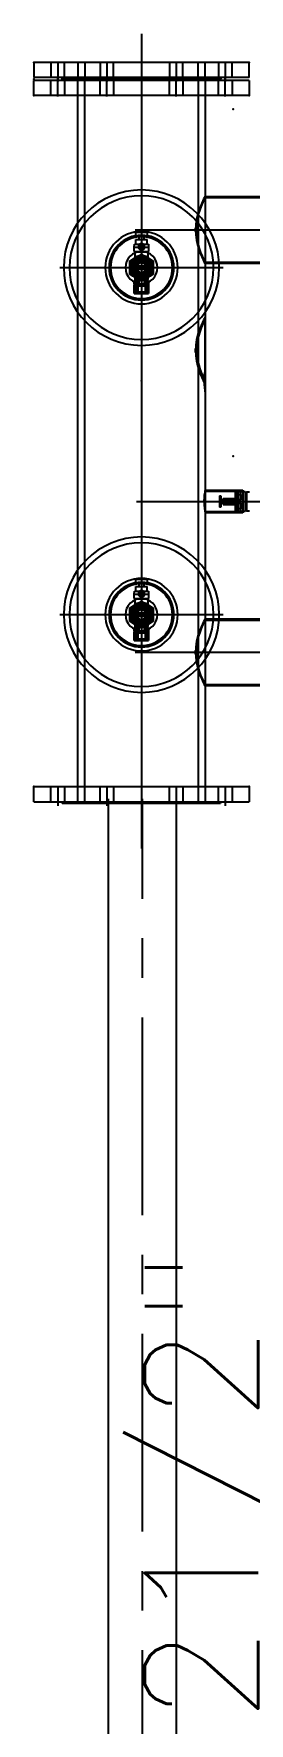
# Model space of a CAD drawing. Extents: x -234346 to 58427, y -132654 to -82394.
# Drawn here: x -197264 to -196978, y -104904 to -102665 of the extents above; entities that cross this region are included whole.
import ezdxf

# ---------------------------------------------------------------- set-up
doc = ezdxf.new("R2010")
doc.units = 0
doc.header["$LTSCALE"] = 8
doc.linetypes.add('CENTER', pattern=[50.8, 31.75, -6.35, 6.35, -6.35])
doc.layers.get('0').update_dxf_attribs({"color": 9, "lineweight": 5})
for name, color, linetype in [('M-PB_CW', 5, 'Continuous'), ('MDTEXT', 3, 'Continuous'), ('PUMP EQUIPMENT BLOCK', 30, 'Continuous')]:
    doc.layers.add(name, color=color, linetype=linetype)
doc.styles.add('SIMPLEX', font='SIMPLEX.shx', dxfattribs={"height": 150})

# ---------------------------------------------------------------- blocks, each defined once
blk = doc.blocks.new('BOOSTER PUMP BLOCK')
for p, q in [((-354, 553.6), (-354, -608)), ((206, -608), (206, 553.6)), ((-154, -606.4), (-154, -379)), ((-398.5, -435.6), (-398.5, -515.6)), ((-397, -434.6), (-397, -515.6)), ((-311.1, -515.6), (-311.1, -434.6)), ((-309.6, -496.9), (-309.6, -435.6)), ((161.5, -435.6), (161.5, -496.9)), ((163, -434.6), (163, -515.6)), ((248.9, -515.6), (248.9, -434.6)), ((250.4, -515.6), (250.4, -435.6)), ((-552, -742.2), (-552, -457.2)), ((-532, -457.2), (-552, -457.2)), ((-532, -742.2), (-532, -457.2)), ((-169, -465.6), (-169, -515.6)), ((-139, -465.6), (-169, -465.6)), ((-167.5, -465.6), (-167.5, -515.6)), ((-140.8, -462.6), (-167.2, -462.6)), ((-167.2, -462.6), (-167.2, -465.6)), ((-167.2, -465.6), (-167.2, -468.4)), ((-166.7, -468.4), (-167.2, -468.8)), ((-140.8, -468.4), (-167.2, -468.4)), ((-140.8, -468.8), (-167.2, -468.8)), ((-167.2, -468.8), (-167.2, -471.5)), ((-167, -456.6), (-167, -460.6)), ((-141, -460.6), (-167, -460.6)), ((-165.8, -460.6), (-165.8, -462.6)), ((-156, -467.1), (-163.5, -467.1)), ((-163.5, -467.1), (-163.5, -475.6)), ((-156, -496.6), (-156, -467.1)), ((-152, -467.1), (-152, -496.6)), ((-144.5, -467.1), (-152, -467.1)), ((-144.5, -475.6), (-144.5, -467.1)), ((-142.2, -462.6), (-142.2, -460.6)), ((-140.8, -468.8), (-141.3, -468.4)), ((-141, -460.6), (-141, -456.6)), ((-140.8, -465.6), (-140.8, -462.6)), ((-140.8, -468.4), (-140.8, -465.6)), ((-140.8, -471.5), (-140.8, -468.8)), ((-140.5, -515.6), (-140.5, -465.6)), ((-139, -515.6), (-139, -465.6)), ((384, -457.2), (384, -742.2)), ((404, -457.2), (384, -457.2)), ((404, -457.2), (404, -742.2)), ((408, -457.2), (408, -742.2)), ((408, -457.2), (428, -457.2)), ((428, -457.2), (428, -742.2)), ((-530.8, -488.8), (-557.2, -488.8)), ((-532, -479.8), (-552, -479.8)), ((-304, -707.9), (-304, -491.6)), ((-140.8, -471.5), (-167.2, -471.5)), ((-167.2, -471.5), (-166.7, -472.1)), ((-140.8, -472.1), (-167.2, -472.1)), ((-167.2, -472.1), (-167.2, -474)), ((-140.8, -474), (-167.2, -474)), ((-167.2, -474), (-165.6, -475.6)), ((-142.4, -475.6), (-165.6, -475.6)), ((-158, -491.6), (-158, -475.6)), ((-150, -490.6), (-158, -490.6)), ((-156, -491.6), (-158, -491.6)), ((-150, -491.6), (-152, -491.6)), ((-150, -491.6), (-150, -475.6)), ((-142.4, -475.6), (-140.8, -474)), ((-141.3, -472.1), (-140.8, -471.5)), ((-140.8, -474), (-140.8, -472.1)), ((156, -707.9), (156, -491.6)), ((382.8, -488.8), (409.2, -488.8)), ((404, -479.8), (384, -479.8)), ((429.2, -488.8), (402.8, -488.8)), ((408, -479.8), (428, -479.8)), ((-552, -493.7), (-554, -494.9)), ((-554, -704.5), (-554, -494.9)), ((-552, -497.8), (-532, -497.8)), ((-309.6, -515.6), (-309.6, -496.9)), ((-146.6, -494.6), (-161.4, -494.6)), ((-161.4, -494.6), (-161.4, -496.6)), ((-146.6, -496.6), (-161.4, -496.6)), ((-146.6, -496.6), (-146.6, -494.6)), ((161.5, -496.9), (161.5, -515.6)), ((384, -497.8), (404, -497.8)), ((406, -494.9), (404, -493.7)), ((406, -494.9), (408, -493.7)), ((406, -494.9), (406, -704.5)), ((406, -494.9), (406, -704.5)), ((428, -497.8), (408, -497.8)), ((-532, -515.6), (-554, -515.6)), ((-532, -524.7), (-554, -524.7)), ((406, -524.7), (-554, -524.7)), ((-398.3, -515.6), (-532, -515.6)), ((-311.1, -515.6), (-397, -515.6)), ((-397, -515.6), (-396.6, -515.7)), ((-355.9, -528.2), (-351.7, -528.2)), ((-355.6, -527.3), (-351.2, -527.3)), ((-244.6, -515.6), (-309.7, -515.6)), ((-168.8, -515.6), (-244.6, -515.6)), ((-140.5, -515.6), (-167.5, -515.6)), ((-167.5, -515.6), (-167.1, -515.6)), ((-154.9, -516.9), (-151.4, -516.9)), ((-154.8, -516.6), (-151.5, -516.6)), ((1.7, -515.6), (-139, -515.6)), ((-8.8, -515.6), (90.3, -515.6)), ((19.5, -515.6), (-7.5, -515.6)), ((87.4, -515.6), (4.5, -515.6)), ((4.5, -515.6), (6.4, -516.4)), ((5.1, -516.9), (8.6, -516.9)), ((5.2, -516.6), (8.5, -516.6)), ((96.6, -515.6), (21, -515.6)), ((44.1, -528.2), (48.3, -528.2)), ((44.7, -526.5), (49.8, -526.4)), ((161.7, -515.6), (96.6, -515.6)), ((248.9, -515.6), (163, -515.6)), ((163, -515.6), (163.4, -515.7)), ((204.1, -528.2), (208.3, -528.2)), ((204.4, -527.3), (208.8, -527.3)), ((384, -515.6), (250.3, -515.6)), ((406, -515.6), (384, -515.6)), ((406, -524.7), (384, -524.7)), ((406, -515.6), (428, -515.6)), ((406, -524.7), (428, -524.7)), ((-530.8, -553.8), (-557.2, -553.8)), ((-532, -544.8), (-552, -544.8)), ((382.8, -553.8), (409.2, -553.8)), ((404, -544.8), (384, -544.8)), ((429.2, -553.8), (402.8, -553.8)), ((408, -544.8), (428, -544.8)), ((-552, -562.8), (-532, -562.8)), ((384, -562.8), (404, -562.8)), ((428, -562.8), (408, -562.8)), ((466, -599.7), (-614, -599.7)), ((-338.4, -609.2), (-338.4, -590.2)), ((-326.4, -590.2), (-338.4, -590.2)), ((-327.9, -590.3), (-338.4, -590.3)), ((-327.9, -593.7), (-338.4, -593.7)), ((-337.4, -595), (-338.4, -595)), ((-338.4, -604.5), (-337.4, -604.5)), ((-337.4, -604.5), (-337.4, -595)), ((-336.4, -597.7), (-337.4, -597.7)), ((-336.4, -599.2), (-337.4, -599.2)), ((-336.4, -600.2), (-337.4, -600.2)), ((-336.4, -601.7), (-337.4, -601.7)), ((-336.4, -591.8), (-327.9, -591.8)), ((-336.4, -591.8), (-336.4, -607.6)), ((-327.9, -594.7), (-336.4, -594.7)), ((-327.9, -609.1), (-327.9, -590.3)), ((-326.4, -591.2), (-327.9, -591.2)), ((-325.3, -593.2), (-327.9, -593.2)), ((-326.4, -590.2), (-326.4, -609.2)), ((-321.4, -590.4), (-326.4, -590.4)), ((-321.4, -591.4), (-326.4, -591.4)), ((-321.4, -595.7), (-326.4, -595.7)), ((-321.4, -596.1), (-326.4, -596.1)), ((-321.4, -603.3), (-326.4, -603.3)), ((-321.4, -603.7), (-326.4, -603.7)), ((-325.3, -590.2), (-321, -590.2)), ((-325.3, -590.2), (-325.3, -593.5)), ((-325.3, -593.5), (-321, -593.5)), ((-312.9, -584.2), (-321.9, -599.7)), ((-321.9, -599.7), (-312.9, -615.2)), ((-321.4, -590.4), (-321.4, -596.1)), ((-321.4, -603.3), (-321.4, -609)), ((-321, -590.2), (-321, -593.5)), ((-319.9, -593.2), (-321, -593.2)), ((-319.9, -608.2), (-319.9, -591.2)), ((-316.4, -591.2), (-319.9, -591.2)), ((-310.9, -587.7), (-317.9, -599.7)), ((-317.9, -599.7), (-310.9, -611.7)), ((-295.1, -584.2), (-312.9, -584.2)), ((-312, -584.7), (-312, -588.2)), ((-312, -584.7), (-296, -584.7)), ((-297.1, -587.7), (-310.9, -587.7)), ((-310, -584.7), (-310, -588.2)), ((-308, -591.1), (-308, -590.3)), ((-306, -609), (-306, -590.4)), ((-302, -590.4), (-302, -609)), ((-300, -590.3), (-300, -591.1)), ((-298, -584.7), (-298, -588.2)), ((-290.1, -599.7), (-297.1, -587.7)), ((-297.1, -611.7), (-290.1, -599.7)), ((-296, -584.7), (-296, -588.2)), ((-286.1, -599.7), (-295.1, -584.2)), ((-295.1, -615.2), (-286.1, -599.7)), ((-283.2, -591.2), (-291.6, -591.2)), ((-283.2, -608.2), (-283.2, -591.2)), ((-282.5, -591.5), (-283.2, -591.5)), ((-282.5, -609.2), (-282.5, -590.2)), ((-276.8, -590.2), (-282.5, -590.2)), ((-278.1, -596.6), (-278.1, -596.6)), ((-278.1, -602.8), (-278.1, -602.8)), ((-276.4, -596.2), (-277.4, -596.2)), ((-277.4, -603.2), (-276.4, -603.2)), ((-272.8, -590.5), (-276.8, -590.2)), ((-276.8, -609.2), (-276.8, -590.2)), ((-275.4, -597.2), (-276.4, -597.2)), ((-276.4, -602.2), (-275.4, -602.2)), ((-274.6, -596.1), (-275, -596)), ((-275, -603.4), (-274.6, -603.3)), ((-272.8, -608.9), (-272.8, -590.5)), ((-272.8, -592.2), (-266.5, -592.2)), ((-266.5, -607.2), (-266.5, -592.2)), ((-261.5, -596.7), (-266.5, -596.7)), ((-266.5, -602.7), (-261.5, -602.7)), ((-261.5, -607.2), (-261.5, -592.2)), ((-257, -592.2), (-261.5, -592.2)), ((-257, -607.2), (-257, -592.2)), ((133.6, -590.2), (121.6, -590.2)), ((121.6, -609.2), (121.6, -590.2)), ((132.1, -590.3), (121.6, -590.3)), ((132.1, -593.7), (121.6, -593.7)), ((122.6, -595), (121.6, -595)), ((121.6, -604.5), (122.6, -604.5)), ((122.6, -604.5), (122.6, -595)), ((123.6, -597.7), (122.6, -597.7)), ((123.6, -599.2), (122.6, -599.2)), ((123.6, -600.2), (122.6, -600.2)), ((123.6, -601.7), (122.6, -601.7)), ((123.6, -591.8), (132.1, -591.8)), ((123.6, -591.8), (123.6, -607.6)), ((132.1, -594.7), (123.6, -594.7)), ((132.1, -609.1), (132.1, -590.3)), ((133.6, -591.2), (132.1, -591.2)), ((134.7, -593.2), (132.1, -593.2)), ((133.6, -590.2), (133.6, -609.2)), ((138.6, -590.4), (133.6, -590.4)), ((138.6, -591.4), (133.6, -591.4)), ((138.6, -595.7), (133.6, -595.7)), ((138.6, -596.1), (133.6, -596.1)), ((138.6, -603.3), (133.6, -603.3)), ((138.6, -603.7), (133.6, -603.7)), ((134.7, -590.2), (139, -590.2)), ((134.7, -590.2), (134.7, -593.5)), ((134.7, -593.5), (139, -593.5)), ((147.1, -584.2), (138.1, -599.7)), ((138.1, -599.7), (147.1, -615.2)), ((138.6, -590.4), (138.6, -596.1)), ((138.6, -603.3), (138.6, -609)), ((139, -590.2), (139, -593.5)), ((140.1, -593.2), (139, -593.2)), ((140.1, -608.2), (140.1, -591.2)), ((143.6, -591.2), (140.1, -591.2)), ((149.1, -587.7), (142.1, -599.7)), ((142.1, -599.7), (149.1, -611.7)), ((164.9, -584.2), (147.1, -584.2)), ((148, -584.7), (148, -588.2)), ((148, -584.7), (164, -584.7)), ((162.9, -587.7), (149.1, -587.7)), ((150, -584.7), (150, -588.2)), ((152, -591.1), (152, -590.3)), ((154, -609), (154, -590.4)), ((158, -590.4), (158, -609)), ((160, -590.3), (160, -591.1)), ((162, -584.7), (162, -588.2)), ((169.9, -599.7), (162.9, -587.7)), ((162.9, -611.7), (169.9, -599.7)), ((164, -584.7), (164, -588.2)), ((173.9, -599.7), (164.9, -584.2)), ((164.9, -615.2), (173.9, -599.7)), ((176.8, -591.2), (168.4, -591.2)), ((176.8, -608.2), (176.8, -591.2)), ((177.5, -591.5), (176.8, -591.5)), ((177.5, -609.2), (177.5, -590.2)), ((183.2, -590.2), (177.5, -590.2)), ((181.9, -596.6), (181.9, -596.6)), ((181.9, -602.8), (181.9, -602.8)), ((183.6, -596.2), (182.6, -596.2)), ((182.6, -603.2), (183.6, -603.2)), ((187.2, -590.5), (183.2, -590.2)), ((183.2, -609.2), (183.2, -590.2)), ((184.6, -597.2), (183.6, -597.2)), ((183.6, -602.2), (184.6, -602.2)), ((185.4, -596.1), (185, -596)), ((185, -603.4), (185.4, -603.3)), ((187.2, -608.9), (187.2, -590.5)), ((187.2, -592.2), (193.5, -592.2)), ((193.5, -607.2), (193.5, -592.2)), ((198.5, -596.7), (193.5, -596.7)), ((193.5, -602.7), (198.5, -602.7)), ((198.5, -607.2), (198.5, -592.2)), ((203, -592.2), (198.5, -592.2)), ((203, -607.2), (203, -592.2)), ((-327.9, -605.7), (-338.4, -605.7)), ((-327.9, -609.1), (-338.4, -609.1)), ((-338.4, -609.2), (-326.4, -609.2)), ((-327.9, -604.7), (-336.4, -604.7)), ((-327.9, -607.6), (-336.4, -607.6)), ((-327.9, -606.2), (-325.3, -606.2)), ((-327.9, -608.2), (-326.4, -608.2)), ((-321.4, -608), (-326.4, -608)), ((-321.4, -609), (-326.4, -609)), ((-325.3, -605.9), (-325.3, -609.2)), ((-321, -605.9), (-325.3, -605.9)), ((-325.3, -609.2), (-321, -609.2)), ((-321, -605.9), (-321, -609.2)), ((-321, -606.2), (-319.9, -606.2)), ((-319.9, -608.2), (-316.4, -608.2)), ((-312.9, -615.2), (-295.1, -615.2)), ((-312, -611.2), (-312, -614.7)), ((-312, -614.7), (-296, -614.7)), ((-310.9, -611.7), (-297.1, -611.7)), ((-310, -611.2), (-310, -614.7)), ((-308, -609.1), (-308, -608.3)), ((-300, -608.3), (-300, -609.1)), ((-298, -611.2), (-298, -614.7)), ((-296, -611.2), (-296, -614.7)), ((-291.6, -608.2), (-283.2, -608.2)), ((-283.2, -608), (-282.5, -608)), ((-282.5, -609.2), (-276.8, -609.2)), ((-276.8, -609.2), (-272.8, -608.9)), ((-272.8, -607.2), (-266.5, -607.2)), ((-261.5, -607.2), (-257, -607.2)), ((132.1, -605.7), (121.6, -605.7)), ((132.1, -609.1), (121.6, -609.1)), ((121.6, -609.2), (133.6, -609.2)), ((132.1, -604.7), (123.6, -604.7)), ((132.1, -607.6), (123.6, -607.6)), ((132.1, -606.2), (134.7, -606.2)), ((132.1, -608.2), (133.6, -608.2)), ((138.6, -608), (133.6, -608)), ((138.6, -609), (133.6, -609)), ((134.7, -605.9), (134.7, -609.2)), ((139, -605.9), (134.7, -605.9)), ((134.7, -609.2), (139, -609.2)), ((139, -605.9), (139, -609.2)), ((139, -606.2), (140.1, -606.2)), ((140.1, -608.2), (143.6, -608.2)), ((147.1, -615.2), (164.9, -615.2)), ((148, -611.2), (148, -614.7)), ((148, -614.7), (164, -614.7)), ((149.1, -611.7), (162.9, -611.7)), ((150, -611.2), (150, -614.7)), ((152, -609.1), (152, -608.3)), ((160, -608.3), (160, -609.1)), ((162, -611.2), (162, -614.7)), ((164, -611.2), (164, -614.7)), ((168.4, -608.2), (176.8, -608.2)), ((176.8, -608), (177.5, -608)), ((177.5, -609.2), (183.2, -609.2)), ((183.2, -609.2), (187.2, -608.9)), ((187.2, -607.2), (193.5, -607.2)), ((198.5, -607.2), (203, -607.2)), ((-530.8, -645.6), (-557.2, -645.6)), ((-532, -636.6), (-552, -636.6)), ((382.8, -645.6), (409.2, -645.6)), ((404, -636.6), (384, -636.6)), ((429.2, -645.6), (402.8, -645.6)), ((408, -636.6), (428, -636.6)), ((-552, -654.6), (-532, -654.6)), ((384, -654.6), (404, -654.6)), ((428, -654.6), (408, -654.6)), ((-554, -674.8), (-532, -674.8)), ((-554, -674.8), (406, -674.8)), ((-554, -683.9), (-532, -683.9)), ((-532, -683.9), (-363.4, -683.9)), ((-363.4, -683.9), (-244.6, -683.9)), ((-244.6, -683.9), (96.6, -683.9)), ((96.6, -683.9), (215.4, -683.9)), ((215.4, -683.9), (384, -683.9)), ((384, -674.8), (406, -674.8)), ((384, -683.9), (406, -683.9)), ((428, -674.8), (406, -674.8)), ((428, -683.9), (406, -683.9)), ((-530.8, -710.6), (-557.2, -710.6)), ((-554, -704.5), (-552, -705.7)), ((-532, -701.6), (-552, -701.6)), ((382.8, -710.6), (409.2, -710.6)), ((404, -701.6), (384, -701.6)), ((429.2, -710.6), (402.8, -710.6)), ((404, -705.7), (406, -704.5)), ((408, -705.7), (406, -704.5)), ((408, -701.6), (428, -701.6)), ((-552, -719.6), (-532, -719.6)), ((384, -719.6), (404, -719.6)), ((428, -719.6), (408, -719.6)), ((-552, -742.2), (-532, -742.2)), ((384, -742.2), (404, -742.2)), ((428, -742.2), (408, -742.2))]:
    blk.add_line(p, q)
for points in [[(-374.6, -525.3), (-379.4, -523.9), (-384.9, -521.8), (-389.7, -519.8), (-393.8, -517.9), (-396.7, -516.5), (-398.1, -515.7), (-398.5, -515.6)], [(-354, -527.3), (-360.6, -527), (-367.1, -526.2), (-378.7, -523.2), (-384, -521.4), (-388.7, -519.5), (-392.5, -517.7), (-395.3, -516.4), (-396.7, -515.7), (-397, -515.6)], [(-354, -528.3), (-360.7, -527.9), (-367.5, -527), (-373.6, -525.6), (-374.6, -525.3)], [(-311.1, -515.6), (-311.4, -515.8), (-315, -517.5), (-322.3, -520.7), (-327.5, -522.6), (-333.6, -524.5), (-340.4, -526.1), (-348, -527.1), (-354, -527.3)], [(-309.6, -515.6), (-309.9, -515.7), (-311.2, -516.4), (-313.4, -517.5), (-320.6, -520.8), (-325.9, -522.9), (-332.1, -525), (-339.1, -526.7), (-346.9, -527.9), (-354, -528.3)], [(-154, -516.9), (-158.9, -516.8), (-163.3, -516.4), (-166.7, -515.9), (-168.6, -515.6), (-169, -515.6)], [(-154, -516.6), (-158.4, -516.5), (-162.4, -516.2), (-165.4, -515.9), (-167.2, -515.6), (-167.5, -515.6)], [(-140.5, -515.6), (-141.2, -515.7), (-143.3, -516), (-146.6, -516.3), (-150.8, -516.6), (-154, -516.6)], [(-139, -515.6), (-139.8, -515.7), (-142.1, -516), (-145.7, -516.5), (-150.4, -516.8), (-154, -516.9)], [(6, -516.9), (1.1, -516.8), (-3.3, -516.4), (-6.7, -515.9), (-8.6, -515.6), (-9, -515.6)], [(6, -516.6), (1.6, -516.5), (-2.4, -516.2), (-5.4, -515.9), (-7.2, -515.6), (-7.5, -515.6)], [(46, -528.3), (39.3, -527.9), (32.5, -527), (26.4, -525.6), (20.6, -523.9), (15.1, -521.8), (10.3, -519.8), (6.2, -517.9), (3.3, -516.5), (1.9, -515.7), (1.6, -515.6)], [(46, -526.5), (39.6, -526.2), (33.3, -525.4), (22, -522.6), (16.9, -520.9), (12.4, -519.1), (8.7, -517.5), (6.1, -516.3), (4.8, -515.7), (4.5, -515.6)], [(19.5, -515.6), (18.8, -515.7), (16.7, -516), (13.4, -516.3), (9.2, -516.6), (6, -516.6)], [(21, -515.6), (20.2, -515.7), (17.9, -516), (14.3, -516.5), (9.6, -516.8), (6, -516.9)], [(87.4, -515.6), (87, -515.8), (83.3, -517.5), (76.1, -520.5), (71, -522.3), (65, -524.1), (58.4, -525.4), (51.1, -526.3), (46, -526.5)], [(90.4, -515.6), (90.1, -515.7), (88.8, -516.4), (86.6, -517.5), (79.4, -520.8), (74.1, -522.9), (67.9, -525), (60.9, -526.7), (53.1, -527.9), (46, -528.3)], [(206, -528.3), (199.3, -527.9), (192.5, -527), (186.4, -525.6), (180.6, -523.9), (175.1, -521.8), (170.3, -519.8), (166.2, -517.9), (163.3, -516.5), (161.9, -515.7), (161.5, -515.6)], [(206, -527.3), (199.4, -527), (192.9, -526.2), (181.3, -523.2), (176, -521.4), (171.3, -519.5), (167.5, -517.7), (164.7, -516.4), (163.3, -515.7), (163, -515.6)], [(248.9, -515.6), (248.6, -515.8), (245, -517.5), (237.7, -520.7), (232.5, -522.6), (226.4, -524.5), (219.6, -526.1), (212, -527.1), (206, -527.3)], [(227, -525.2), (220.9, -526.7), (213.1, -527.9), (206, -528.3)], [(250.4, -515.6), (250.1, -515.7), (248.8, -516.4), (246.6, -517.5), (239.4, -520.8), (234.1, -522.9), (227.9, -525), (227, -525.2)], [(-317.7, -597.5), (-317.8, -595.1), (-318, -594.2)], [(-318, -605.2), (-317.7, -603.1), (-317.7, -600.8)], [(-314.5, -600.2), (-314.2, -597.4), (-313.8, -596)], [(-311.3, -589), (-311.5, -588.9), (-311.8, -588.8), (-312, -588.5), (-312, -588.2)], [(-310, -588.2), (-310.9, -588.7), (-311.3, -589)], [(-296.7, -589), (-297.5, -588.5), (-298, -588.2)], [(-296, -588.2), (-296.1, -588.6), (-296.3, -588.8), (-296.6, -589), (-296.7, -589)], [(-293.5, -599.7), (-294.1, -603.2), (-294.1, -603.2)], [(-291.6, -591.2), (-291.5, -591.4), (-291.1, -592.1), (-290.3, -593.6), (-290, -594.2)], [(-290.5, -599.7), (-291.2, -604.1), (-291.5, -604.8)], [(-290, -594.2), (-290.3, -596.3), (-290.3, -598.3)], [(-290.3, -601.5), (-290.3, -601.7), (-290.2, -604.4), (-290, -605.2)], [(-277.4, -596.2), (-277.9, -596.2), (-279, -596.6), (-279.9, -597.2), (-280.5, -598.1), (-280.9, -599.3), (-280.8, -600.4), (-280.4, -601.5), (-279.7, -602.4), (-278.7, -603), (-277.6, -603.2), (-277.4, -603.2)], [(-276.8, -603.2), (-275.7, -602.7), (-274.7, -602), (-274.1, -601), (-273.8, -599.8), (-274, -598.7), (-274.4, -597.8), (-275.2, -596.9), (-276.3, -596.4), (-276.8, -596.3)], [(142.3, -597.5), (142.2, -595.1), (142, -594.2)], [(142, -605.2), (142.3, -603.1), (142.3, -600.8)], [(145.5, -600.2), (145.8, -597.4), (146.2, -596)], [(148.7, -589), (148.5, -588.9), (148.2, -588.8), (148, -588.5), (148, -588.2)], [(150, -588.2), (149.1, -588.7), (148.7, -589)], [(163.3, -589), (162.5, -588.5), (162, -588.2)], [(164, -588.2), (163.9, -588.6), (163.7, -588.8), (163.4, -589), (163.3, -589)], [(166.5, -599.7), (165.9, -603.2), (165.9, -603.2)], [(168.4, -591.2), (168.5, -591.4), (168.9, -592.1), (169.7, -593.6), (170, -594.2)], [(169.5, -599.7), (168.8, -604.1), (168.7, -604.2)], [(170, -594.2), (169.7, -596.3), (169.7, -598.3)], [(169.7, -601.5), (169.7, -601.7), (169.8, -604.4), (170, -605.2)], [(182.6, -596.2), (182.1, -596.2), (181, -596.6), (180.1, -597.2), (179.5, -598.1), (179.1, -599.3), (179.2, -600.4), (179.6, -601.5), (180.3, -602.4), (181.3, -603), (182.4, -603.2), (182.6, -603.2)], [(183.2, -603.2), (184.3, -602.7), (185.3, -602), (185.9, -601), (186.2, -599.8), (186, -598.7), (185.6, -597.8), (184.8, -596.9), (183.7, -596.4), (183.2, -596.3)], [(-316.4, -608.2), (-316.5, -608), (-316.9, -607.3), (-317.7, -605.8), (-318, -605.2)], [(-312, -611.2), (-311.9, -610.8), (-311.7, -610.6), (-311.4, -610.4), (-311.3, -610.4)], [(-311.3, -610.4), (-310.5, -610.9), (-310, -611.2)], [(-298, -611.2), (-297.1, -610.7), (-296.7, -610.4)], [(-296.7, -610.4), (-296.5, -610.5), (-296.2, -610.6), (-296, -610.9), (-296, -611.2)], [(143.6, -608.2), (143.5, -608), (143.1, -607.3), (142.3, -605.8), (142, -605.2)], [(148, -611.2), (148.1, -610.8), (148.3, -610.6), (148.6, -610.4), (148.7, -610.4)], [(148.7, -610.4), (149.5, -610.9), (150, -611.2)], [(162, -611.2), (162.9, -610.7), (163.3, -610.4)], [(163.3, -610.4), (163.5, -610.5), (163.8, -610.6), (164, -610.9), (164, -611.2)]]:
    blk.add_lwpolyline(points)
for centre, radius in [((-304, -599.7), 103), ((-304, -599.7), 95.3), ((156, -599.7), 103), ((156, -599.7), 95.3), ((-304, -599.7), 48), ((-304, -599.7), 43), ((-304, -599.7), 41), ((156, -599.7), 48), ((156, -599.7), 43), ((156, -599.7), 41), ((-304, -599.7), 21.3), ((156, -599.7), 21.3), ((-304, -599.7), 16), ((-304, -599.7), 15.5), ((-304, -599.7), 15), ((-304, -599.7), 14), ((-304, -599.7), 13.5), ((-304, -599.7), 13.4), ((-304, -599.7), 13.2), ((-304, -599.7), 12.7), ((-304, -599.7), 12.7), ((-304, -599.7), 12.1), ((-304, -599.7), 12), ((-304, -599.7), 11.8), ((-304, -599.7), 11.6), ((-304, -599.7), 11.1), ((-304, -599.7), 10.5), ((-304, -599.7), 6.5), ((156, -599.7), 16), ((156, -599.7), 15.5), ((156, -599.7), 15), ((156, -599.7), 14), ((156, -599.7), 13.5), ((156, -599.7), 13.4), ((156, -599.7), 13.2), ((156, -599.7), 12.7), ((156, -599.7), 12.7), ((156, -599.7), 12.1), ((156, -599.7), 12), ((156, -599.7), 11.8), ((156, -599.7), 11.6), ((156, -599.7), 11.1), ((156, -599.7), 10.5), ((156, -599.7), 6.5)]:
    blk.add_circle(centre, radius)
for centre, radius, start, end in [((-304, -599.7), 13, 124.2842, 235.7158), ((-304, -599.7), 9.5, 102.1532, 257.8468), ((-304, -599.7), 7.39, 0.8258, 179.1742), ((-304, -599.5), 7.39, 180.8258, 254.2892), ((-304, -599.7), 13, 62.5136, 117.4864), ((-304, -599.7), 10.2, 67.0303, 112.9697), ((-304, -599.7), 9.5, 282.1532, 77.8468), ((-304, -599.5), 7.39, 285.7108, 359.1742), ((-304, -599.7), 13, 304.2842, 55.7158), ((156, -599.7), 13, 124.2842, 235.7158), ((156, -599.7), 9.5, 102.1532, 257.8468), ((156, -599.7), 7.39, 0.8258, 179.1742), ((156, -599.5), 7.39, 180.8258, 254.2892), ((156, -599.7), 13, 62.5136, 117.4864), ((156, -599.7), 10.3, 67.0303, 112.9697), ((156, -599.7), 9.5, 282.1532, 77.8468), ((156, -599.5), 7.39, 285.7108, 359.1742), ((156, -599.7), 13, 304.2842, 55.7158), ((-304, -599.7), 13, 242.5136, 297.4864), ((-304, -599.7), 10.2, 247.0303, 292.9697), ((-304, -599.7), 7.39, 254.2892, 285.7108), ((156, -599.7), 13, 242.5136, 297.4864), ((156, -599.7), 10.3, 247.0303, 292.9697), ((156, -599.7), 7.39, 254.2892, 285.7108)]:
    blk.add_arc(centre, radius, start, end)
for centre, major_axis in [((-276.3, -599.7), (0, 3.97)), ((-276.4, -599.7), (0, -3.83)), ((-276.4, -599.7), (0, 3.5)), ((-275.9, -599.7), (0, 3.83)), ((-275.8, -599.7), (0, 3.87)), ((-276.4, -599.7), (0, 2.5)), ((-275.4, -599.7), (0, -3.37)), ((-275.4, -599.7), (0, 2.5)), ((183.7, -599.7), (0, 3.97)), ((183.6, -599.7), (0, -3.83)), ((183.6, -599.7), (0, 3.5)), ((184.1, -599.7), (0, 3.83)), ((184.2, -599.7), (0, 3.87)), ((183.6, -599.7), (0, 2.5)), ((184.6, -599.7), (0, -3.37)), ((184.6, -599.7), (0, 2.5))]:
    blk.add_ellipse(centre, major_axis=major_axis, ratio=0.984808)
for p in [(-532, -457.2), (-154, -465.6), (384, -457.2), (428, -457.2), (-154, -475.6), (-94, -478.5), (366, -478.5), (-304, -496.7), (156, -496.7), (406, -524.7), (406, -524.7), (-554, -599.7), (-554, -599.7), (-532, -599.7), (-532, -599.7), (-407, -599.7), (-354, -599.7), (-354, -599.7), (-304, -599.7), (-304, -599.7), (-304, -599.7), (-304, -599.7), (-304, -599.7), (-304, -599.7), (-304, -599.7), (-304, -599.7), (-257, -599.7), (-201, -599.7), (6, -599.7), (53, -599.7), (156, -599.7), (156, -599.7), (156, -599.7), (156, -599.7), (156, -599.7), (156, -599.7), (156, -599.7), (156, -599.7), (203, -599.7), (259, -599.7), (384, -599.7), (384, -599.7), (406, -599.7), (406, -599.7), (406, -599.7), (406, -599.7), (406, -599.7), (406, -599.7), (406, -599.7), (406, -599.7), (428, -599.7), (428, -599.7), (405, -683.9), (406, -674.8), (406, -674.8), (407, -683.9), (-304, -702.7), (156, -702.7), (-532, -742.2), (384, -742.2), (406, -742.2), (406, -742.2), (428, -742.2)]:
    blk.add_point(p)

msp = doc.modelspace()

# ---------------------------------------------------------------- linework, layer by layer
at = {"layer": 'M-PB_CW', "lineweight": -3, "ltscale": 1.032}
for p, q in [((-197164.6, -106327.8), (-197164.6, -103678.8)), ((-197074.6, -106327.8), (-197074.6, -103678.8))]:
    msp.add_line(p, q, dxfattribs=at)
at = {"layer": 'M-PB_CW', "color": 9, "linetype": 'CENTER', "lineweight": -3, "ltscale": 1.032}
msp.add_line((-197119.6, -106327.8), (-197119.6, -103678.8), dxfattribs=at)

# ---------------------------------------------------------------- block references
at = {"layer": 'PUMP EQUIPMENT BLOCK', "ltscale": 1.032, "xscale": -1, "rotation": 269.9999999999878}
msp.add_blockref('BOOSTER PUMP BLOCK', (-196521.3, -103130.8), dxfattribs=at)

# ---------------------------------------------------------------- texts
at = {"layer": 'MDTEXT', "insert": (-197016.6, -104904.3), "char_height": 150, "attachment_point": 4, "rotation": 90, "style": 'SIMPLEX'}
msp.add_mtext('\\A1;21/2"', dxfattribs=at)

doc.saveas('drawing.dxf')
